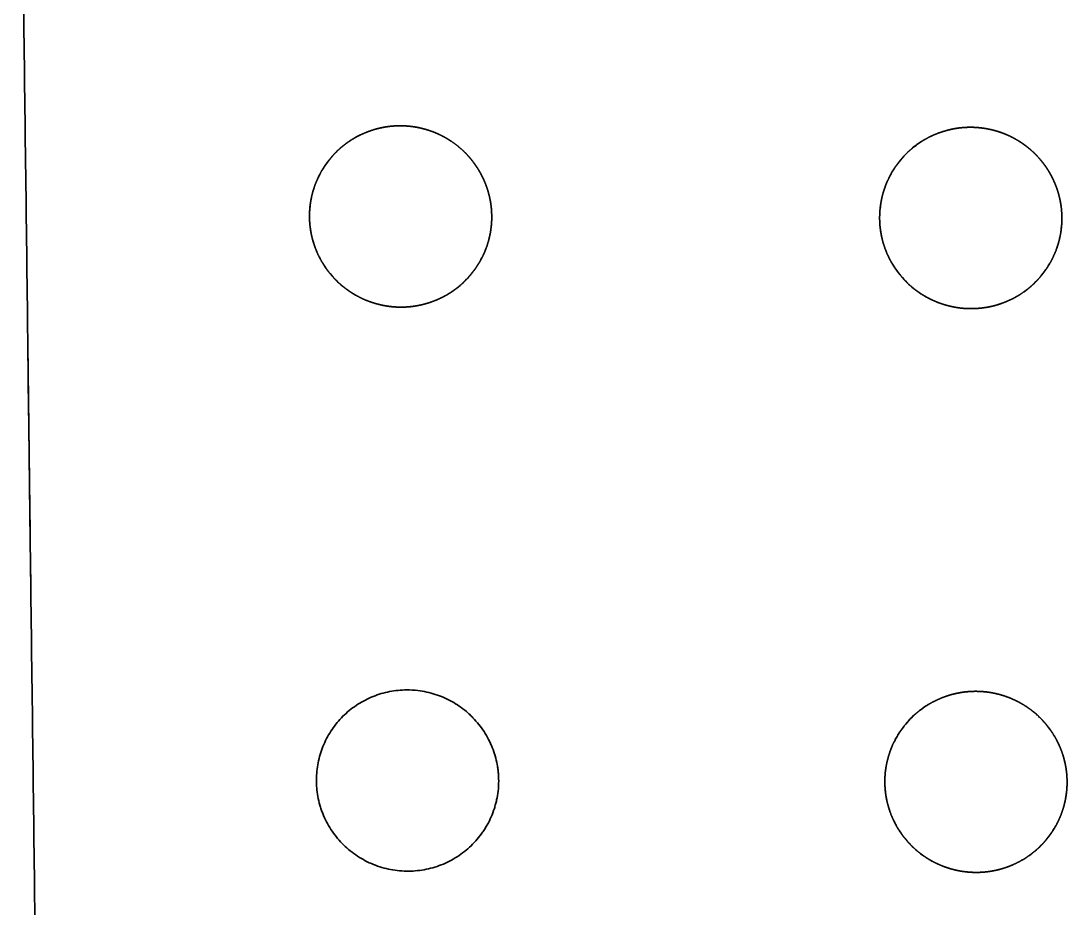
# Model space of a CAD drawing. Header units: millimetres. Extents: x 0 to 2650, y -1173 to 718.
# Drawn here: x 164.9 to 377.2, y -837.7 to -657.6 of the extents above; entities that cross this region are included whole.
import ezdxf

# ---------------------------------------------------------------- set-up
doc = ezdxf.new("R2010")
doc.units = ezdxf.units.MM
doc.layers.add('Blocks', color=7, linetype='Continuous')
doc.layers.add('Blocks$Inner', color=7, linetype='Continuous', lineweight=25, true_color=0x007f00)
doc.layers.add('Blocks$Outline', color=7, linetype='Continuous', lineweight=35, true_color=0xff3f3f)

# ---------------------------------------------------------------- blocks, each defined once
blk = doc.blocks.new('Balcony Lounge Bench Top')
at = {"layer": 'Blocks$Inner'}
blk.add_lwpolyline([(812.09, -554.53), (811.96, -554.54), (811.4, -554.54), (809.18, -554.57), (773.63, -555.01), (702.52, -555.88), (560.31, -557.62), (489.2, -558.49), (453.65, -558.93), (435.87, -559.15), (426.98, -559.26), (418.1, -559.37), (346.99, -560.24), (311.44, -560.67), (306.99, -560.73), (305.88, -560.74), (305.33, -560.75), (305.26, -560.75)], dxfattribs=at)
for points, weights, knots in [([(393.6, -349.43), (393.09, -349.43), (392.58, -349.45), (392.06, -349.5), (391.76, -349.52), (391.45, -349.55), (391.15, -349.59), (390.85, -349.64), (390.55, -349.68), (390.26, -349.74), (389.66, -349.85), (389.08, -349.99), (388.5, -350.15), (387.92, -350.32), (387.36, -350.51), (386.79, -350.74), (386.51, -350.85), (386.23, -350.97), (385.96, -351.1), (385.68, -351.22), (385.41, -351.36), (385.14, -351.49), (384.06, -352.05), (383.05, -352.71), (382.11, -353.46), (381.63, -353.84), (381.18, -354.24), (380.74, -354.66), (380.52, -354.88), (380.31, -355.09), (380.1, -355.32), (379.9, -355.54), (379.7, -355.76), (379.5, -356), (378.72, -356.92), (378.04, -357.91), (377.45, -358.97), (377.15, -359.5), (376.88, -360.05), (376.64, -360.61), (376.4, -361.17), (376.19, -361.73), (376, -362.31), (375.64, -363.46), (375.38, -364.64), (375.24, -365.85)], [1.00000000129, 1.00000000129, 1.00000000129, 1.00000000129, 1.00000000129, 1.00000000129, 1.00000000129, 1.00000000129, 1.00000000129, 1.00000000129, 1.00000000129, 1.00000000129, 1.00000000129, 1.00000000129, 1.00000000129, 1.00000000129, 1.00000000129, 1.00000000129, 1.00000000129, 1.00000000129, 1.00000000129, 1.00000000129, 1.00000000129, 1.00000000129, 1.00000000129, 1.00000000129, 1.00000000128, 1.00000000128, 1.00000000128, 1.00000000128, 1.00000000128, 1.00000000128, 1.00000000128, 1.00000000128, 1.00000000128, 1.00000000128, 1.00000000128, 1.00000000127, 1.00000000127, 1.00000000127, 1.00000000127, 1.00000000127, 1.00000000127, 1.00000000085, 1.00000000042, 1], [317.899376, 317.899376, 317.899376, 317.899376, 320.159111, 320.159111, 320.159111, 321.494244, 321.494244, 321.494244, 322.82273, 322.82273, 322.82273, 325.465079, 325.465079, 325.465079, 328.108164, 328.108164, 328.108164, 329.437583, 329.437583, 329.437583, 330.772659, 330.772659, 330.772659, 336.069123, 336.069123, 336.069123, 338.724193, 338.724193, 338.724193, 340.058964, 340.058964, 340.058964, 341.385776, 341.385776, 341.385776, 346.679285, 346.679285, 346.679285, 349.346205, 349.346205, 349.346205, 351.994255, 351.994255, 351.994255, 357.301035, 357.301035, 357.301035, 357.301035]), ([(393.33, -465.18), (392.72, -465.18), (392.12, -465.21), (391.53, -465.26), (390.34, -465.38), (389.16, -465.61), (387.99, -465.96), (387.7, -466.05), (387.41, -466.15), (387.13, -466.25), (386.84, -466.35), (386.56, -466.46), (386.28, -466.58), (385.72, -466.81), (385.18, -467.07), (384.64, -467.35), (384.11, -467.63), (383.6, -467.94), (383.09, -468.28), (382.84, -468.44), (382.59, -468.62), (382.35, -468.8), (382.1, -468.98), (381.86, -469.17), (381.63, -469.36), (380.68, -470.13), (379.83, -470.98), (379.06, -471.92), (378.68, -472.38), (378.32, -472.87), (377.98, -473.37), (377.81, -473.63), (377.64, -473.89), (377.48, -474.15), (377.33, -474.41), (377.18, -474.67), (377.03, -474.94), (376.46, -476), (375.99, -477.11), (375.64, -478.27), (375.46, -478.85), (375.31, -479.45), (375.18, -480.04), (375.06, -480.64), (374.97, -481.23), (374.91, -481.83), (374.84, -482.52), (374.8, -483.21), (374.81, -483.9)], [1.00000000034, 1.00000000034, 1.00000000034, 1.00000000034, 1.00000000034, 1.00000000034, 1.00000000034, 1.00000000034, 1.00000000034, 1.00000000034, 1.00000000034, 1.00000000034, 1.00000000034, 1.00000000034, 1.00000000034, 1.00000000034, 1.00000000034, 1.00000000034, 1.00000000034, 1.00000000034, 1.00000000034, 1.00000000034, 1.00000000034, 1.00000000034, 1.00000000034, 1.00000000034, 1.00000000034, 1.00000000034, 1.00000000034, 1.00000000034, 1.00000000034, 1.00000000034, 1.00000000033, 1.00000000033, 1.00000000033, 1.00000000033, 1.00000000033, 1.00000000033, 1.00000000033, 1.00000000033, 1.00000000033, 1.00000000033, 1.00000000033, 1.00000000033, 1.00000000033, 1.00000000033, 1.00000000022, 1.00000000011, 1], [157.010479, 157.010479, 157.010479, 157.010479, 158.804548, 158.804548, 158.804548, 162.435865, 162.435865, 162.435865, 163.35111, 163.35111, 163.35111, 164.261686, 164.261686, 164.261686, 166.072994, 166.072994, 166.072994, 167.885052, 167.885052, 167.885052, 168.796577, 168.796577, 168.796577, 169.711854, 169.711854, 169.711854, 173.342999, 173.342999, 173.342999, 175.163558, 175.163558, 175.163558, 176.078721, 176.078721, 176.078721, 176.988415, 176.988415, 176.988415, 180.618066, 180.618066, 180.618066, 182.446788, 182.446788, 182.446788, 184.262535, 184.262535, 184.262535, 186.33853, 186.33853, 186.33853, 186.33853])]:
    blk.add_rational_spline(points, weights, degree=3, knots=knots, dxfattribs=at)
for points, knots in [([(411.82, -370), (411.89, -369.39), (411.93, -368.78), (411.94, -368.17), (411.95, -367.56), (411.93, -366.95), (411.88, -366.35), (411.78, -365.14), (411.57, -363.95), (411.24, -362.79), (411.07, -362.21), (410.87, -361.63), (410.65, -361.06), (410.43, -360.5), (410.18, -359.95), (409.91, -359.41), (409.63, -358.88), (409.33, -358.36), (409.01, -357.85), (408.68, -357.34), (408.33, -356.85), (407.95, -356.38), (407.2, -355.43), (406.37, -354.57), (405.45, -353.79), (404.99, -353.4), (404.51, -353.03), (404.02, -352.69), (403.77, -352.51), (403.52, -352.35), (403.26, -352.19), (403, -352.03), (402.74, -351.88), (402.48, -351.73), (401.43, -351.15), (400.33, -350.67), (399.19, -350.3), (398.9, -350.21), (398.61, -350.13), (398.32, -350.05), (398.03, -349.97), (397.73, -349.9), (397.44, -349.84), (396.85, -349.71), (396.26, -349.61), (395.66, -349.55), (394.98, -349.47), (394.29, -349.43), (393.6, -349.43)], [286.685922, 286.685922, 286.685922, 286.685922, 288.516834, 288.516834, 288.516834, 290.343894, 290.343894, 290.343894, 293.978255, 293.978255, 293.978255, 295.8088, 295.8088, 295.8088, 297.625276, 297.625276, 297.625276, 299.437602, 299.437602, 299.437602, 301.263211, 301.263211, 301.263211, 304.901881, 304.901881, 304.901881, 306.718792, 306.718792, 306.718792, 307.634245, 307.634245, 307.634245, 308.547004, 308.547004, 308.547004, 312.176798, 312.176798, 312.176798, 313.087216, 313.087216, 313.087216, 314.002843, 314.002843, 314.002843, 315.822627, 315.822627, 315.822627, 317.899376, 317.899376, 317.899376, 317.899376]), ([(508.11, -348.38), (507.59, -348.38), (507.07, -348.4), (506.25, -348.47), (505.94, -348.5), (505.34, -348.59), (505.05, -348.63), (504.16, -348.8), (503.57, -348.94), (502.42, -349.27), (501.85, -349.47), (501.01, -349.8), (500.73, -349.92), (500.18, -350.18), (499.91, -350.31), (498.56, -351.01), (497.56, -351.67), (496.15, -352.8), (495.69, -353.2), (495.04, -353.84), (494.83, -354.06), (494.41, -354.5), (494.21, -354.73), (493.24, -355.88), (492.56, -356.88), (491.68, -358.47), (491.41, -359.02), (490.93, -360.14), (490.72, -360.7), (490.17, -362.43), (489.91, -363.61), (489.77, -364.82)], [317.929298, 317.929298, 317.929298, 317.929298, 320.224811, 320.224811, 321.550565, 321.550565, 322.87632, 322.87632, 325.527829, 325.527829, 328.179338, 328.179338, 329.505092, 329.505092, 330.830846, 330.830846, 336.133864, 336.133864, 338.785373, 338.785373, 340.111127, 340.111127, 341.436882, 341.436882, 346.7399, 346.7399, 349.391409, 349.391409, 352.042917, 352.042917, 357.345935, 357.345935, 357.345935, 357.345935]), ([(526.31, -368.92), (526.37, -368.31), (526.41, -367.71), (526.42, -367.1), (526.43, -366.49), (526.41, -365.88), (526.36, -365.27), (526.26, -364.06), (526.04, -362.88), (525.71, -361.71), (525.54, -361.13), (525.34, -360.55), (525.12, -359.98), (524.9, -359.42), (524.65, -358.87), (524.37, -358.34), (524.1, -357.8), (523.8, -357.28), (523.47, -356.77), (523.14, -356.27), (522.79, -355.77), (522.41, -355.3), (521.66, -354.35), (520.83, -353.49), (519.91, -352.71), (519.45, -352.32), (518.98, -351.96), (518.48, -351.62), (518.23, -351.45), (517.98, -351.28), (517.72, -351.12), (517.47, -350.96), (517.21, -350.81), (516.95, -350.66), (515.9, -350.08), (514.8, -349.61), (513.66, -349.24), (513.37, -349.15), (513.08, -349.07), (512.79, -348.99), (512.5, -348.91), (512.21, -348.84), (511.91, -348.78), (511.33, -348.65), (510.74, -348.56), (510.14, -348.49), (509.47, -348.42), (508.79, -348.38), (508.11, -348.38)], [286.719542, 286.719542, 286.719542, 286.719542, 288.551328, 288.551328, 288.551328, 290.379323, 290.379323, 290.379323, 294.015977, 294.015977, 294.015977, 295.847799, 295.847799, 295.847799, 297.665584, 297.665584, 297.665584, 299.479286, 299.479286, 299.479286, 301.306307, 301.306307, 301.306307, 304.947589, 304.947589, 304.947589, 306.765767, 306.765767, 306.765767, 307.681825, 307.681825, 307.681825, 308.595145, 308.595145, 308.595145, 312.226973, 312.226973, 312.226973, 313.137848, 313.137848, 313.137848, 314.053914, 314.053914, 314.053914, 315.874521, 315.874521, 315.874521, 317.929298, 317.929298, 317.929298, 317.929298]), ([(489.65, -367), (489.66, -368.17), (489.77, -369.34), (490.11, -371.06), (490.25, -371.63), (490.58, -372.75), (490.77, -373.29), (491.2, -374.37), (491.44, -374.89), (491.97, -375.93), (492.26, -376.43), (493.2, -377.91), (493.92, -378.82), (495.11, -380.08), (495.53, -380.48), (496.4, -381.24), (496.86, -381.61), (498.28, -382.62), (499.28, -383.21), (500.85, -383.93), (501.39, -384.15), (502.49, -384.54), (503.05, -384.7), (504.73, -385.12), (505.87, -385.29), (507.35, -385.37), (507.68, -385.38), (508, -385.38)], [230.699928, 230.699928, 230.699928, 230.699928, 234.200444, 234.200444, 235.950701, 235.950701, 237.700959, 237.700959, 239.451217, 239.451217, 241.201474, 241.201474, 244.70199, 244.70199, 246.452247, 246.452247, 248.202505, 248.202505, 251.70302, 251.70302, 253.453278, 253.453278, 255.203536, 255.203536, 258.704051, 258.704051, 259.674785, 259.674785, 259.674785, 259.674785]), ([(375.11, -368.06), (375.12, -369.23), (375.23, -370.39), (375.57, -372.12), (375.71, -372.69), (376.04, -373.8), (376.23, -374.35), (376.66, -375.42), (376.9, -375.95), (377.43, -376.98), (377.72, -377.49), (378.67, -378.96), (379.38, -379.87), (380.57, -381.13), (380.99, -381.53), (381.87, -382.3), (382.33, -382.66), (383.75, -383.68), (384.74, -384.26), (386.32, -384.98), (386.86, -385.2), (387.96, -385.59), (388.52, -385.76), (390.2, -386.17), (391.35, -386.34), (392.83, -386.42), (393.15, -386.43), (393.48, -386.43)], [230.702825, 230.702825, 230.702825, 230.702825, 234.201512, 234.201512, 235.950856, 235.950856, 237.7002, 237.7002, 239.449543, 239.449543, 241.198887, 241.198887, 244.697574, 244.697574, 246.446918, 246.446918, 248.196262, 248.196262, 251.694949, 251.694949, 253.444293, 253.444293, 255.193637, 255.193637, 258.692324, 258.692324, 259.668253, 259.668253, 259.668253, 259.668253]), ([(516.32, -383.37), (516.37, -383.35), (516.4, -383.33), (516.44, -383.32), (517.51, -382.76), (518.52, -382.1), (519.46, -381.35), (519.93, -380.97), (520.39, -380.57), (520.82, -380.14), (521.25, -379.72), (521.66, -379.28), (522.05, -378.82), (522.44, -378.36), (522.81, -377.87), (523.15, -377.38), (523.49, -376.88), (523.82, -376.35), (524.11, -375.82), (524.7, -374.76), (525.17, -373.65), (525.54, -372.49), (525.73, -371.91), (525.88, -371.32), (526.01, -370.73), (526.14, -370.13), (526.24, -369.53), (526.31, -368.92)], [268.382638, 268.382638, 268.382638, 268.382638, 268.496161, 268.496161, 268.496161, 272.136095, 272.136095, 272.136095, 273.962563, 273.962563, 273.962563, 275.775656, 275.775656, 275.775656, 277.59281, 277.59281, 277.59281, 279.424099, 279.424099, 279.424099, 283.060038, 283.060038, 283.060038, 284.887827, 284.887827, 284.887827, 286.719542, 286.719542, 286.719542, 286.719542]), ([(401.83, -384.42), (401.87, -384.4), (401.89, -384.39), (401.91, -384.38), (402.99, -383.82), (404, -383.17), (404.95, -382.41), (405.42, -382.03), (405.88, -381.63), (406.31, -381.21), (406.75, -380.79), (407.16, -380.35), (407.55, -379.88), (407.94, -379.42), (408.3, -378.94), (408.65, -378.44), (408.99, -377.94), (409.32, -377.42), (409.61, -376.89), (410.2, -375.83), (410.68, -374.72), (411.05, -373.56), (411.24, -372.98), (411.39, -372.4), (411.52, -371.8), (411.65, -371.2), (411.75, -370.6), (411.82, -370)], [268.38369, 268.38369, 268.38369, 268.38369, 268.46566, 268.46566, 268.46566, 272.105381, 272.105381, 272.105381, 273.931654, 273.931654, 273.931654, 275.744587, 275.744587, 275.744587, 277.561586, 277.561586, 277.561586, 279.392608, 279.392608, 279.392608, 283.027708, 283.027708, 283.027708, 284.85494, 284.85494, 284.85494, 286.685922, 286.685922, 286.685922, 286.685922]), ([(508, -385.38), (508.22, -385.38), (508.44, -385.37), (508.65, -385.37), (508.96, -385.35), (509.26, -385.34), (509.55, -385.31), (510.75, -385.21), (511.93, -384.99), (513.08, -384.66), (513.37, -384.57), (513.66, -384.48), (513.94, -384.38), (514.23, -384.29), (514.52, -384.18), (514.8, -384.07), (515.31, -383.86), (515.82, -383.63), (516.32, -383.37)], [259.674785, 259.674785, 259.674785, 259.674785, 260.336015, 260.336015, 260.336015, 261.246838, 261.246838, 261.246838, 264.877875, 264.877875, 264.877875, 265.790849, 265.790849, 265.790849, 266.706702, 266.706702, 266.706702, 268.382638, 268.382638, 268.382638, 268.382638]), ([(393.48, -386.43), (393.69, -386.43), (393.9, -386.43), (394.11, -386.42), (394.41, -386.41), (394.72, -386.39), (395.02, -386.37), (396.21, -386.27), (397.39, -386.05), (398.55, -385.72), (398.84, -385.63), (399.13, -385.54), (399.42, -385.44), (399.7, -385.35), (399.99, -385.24), (400.27, -385.13), (400.8, -384.92), (401.31, -384.68), (401.83, -384.42)], [259.668253, 259.668253, 259.668253, 259.668253, 260.306834, 260.306834, 260.306834, 261.217415, 261.217415, 261.217415, 264.847764, 264.847764, 264.847764, 265.760628, 265.760628, 265.760628, 266.676337, 266.676337, 266.676337, 268.38369, 268.38369, 268.38369, 268.38369]), ([(507.84, -463.77), (507.34, -463.77), (506.84, -463.79), (506.03, -463.86), (505.73, -463.89), (505.13, -463.97), (504.83, -464.02), (503.94, -464.18), (503.35, -464.32), (502.2, -464.65), (501.63, -464.85), (500.79, -465.18), (500.51, -465.3), (499.95, -465.55), (499.68, -465.69), (498.33, -466.39), (497.32, -467.04), (495.91, -468.17), (495.45, -468.57), (494.79, -469.2), (494.58, -469.42), (494.17, -469.87), (493.96, -470.09), (492.99, -471.25), (492.3, -472.24), (491.42, -473.83), (491.15, -474.38), (490.66, -475.49), (490.45, -476.06), (489.89, -477.78), (489.63, -478.96), (489.49, -480.18)], [220.406331, 220.406331, 220.406331, 220.406331, 222.616781, 222.616781, 223.943049, 223.943049, 225.269317, 225.269317, 227.921853, 227.921853, 230.574389, 230.574389, 231.900657, 231.900657, 233.226925, 233.226925, 238.531997, 238.531997, 241.184533, 241.184533, 242.510801, 242.510801, 243.837069, 243.837069, 249.142141, 249.142141, 251.794677, 251.794677, 254.447213, 254.447213, 259.752285, 259.752285, 259.752285, 259.752285]), ([(526.05, -484.35), (526.12, -483.74), (526.16, -483.14), (526.17, -482.53), (526.18, -481.92), (526.16, -481.31), (526.11, -480.7), (526.01, -479.49), (525.8, -478.31), (525.47, -477.14), (525.3, -476.56), (525.11, -475.98), (524.89, -475.42), (524.67, -474.85), (524.42, -474.3), (524.14, -473.77), (523.87, -473.23), (523.57, -472.71), (523.25, -472.2), (522.92, -471.69), (522.57, -471.2), (522.19, -470.73), (521.45, -469.78), (520.61, -468.92), (519.7, -468.13), (519.24, -467.74), (518.76, -467.38), (518.27, -467.04), (518.02, -466.86), (517.77, -466.7), (517.51, -466.54), (517.26, -466.38), (517, -466.22), (516.73, -466.08), (515.69, -465.49), (514.59, -465.02), (513.45, -464.65), (513.16, -464.56), (512.87, -464.47), (512.58, -464.39), (512.29, -464.32), (512, -464.25), (511.7, -464.18), (511.12, -464.06), (510.52, -463.96), (509.93, -463.89), (509.23, -463.81), (508.54, -463.77), (507.84, -463.77)], [189.143984, 189.143984, 189.143984, 189.143984, 190.975584, 190.975584, 190.975584, 192.803407, 192.803407, 192.803407, 196.439471, 196.439471, 196.439471, 198.27095, 198.27095, 198.27095, 200.088391, 200.088391, 200.088391, 201.901667, 201.901667, 201.901667, 203.728194, 203.728194, 203.728194, 207.36865, 207.36865, 207.36865, 209.186318, 209.186318, 209.186318, 210.102127, 210.102127, 210.102127, 211.015266, 211.015266, 211.015266, 214.646266, 214.646266, 214.646266, 215.556914, 215.556914, 215.556914, 216.472782, 216.472782, 216.472782, 218.293091, 218.293091, 218.293091, 220.406331, 220.406331, 220.406331, 220.406331]), ([(411.56, -481.87), (411.5, -481.26), (411.41, -480.66), (411.3, -480.06), (411.18, -479.47), (411.04, -478.88), (410.86, -478.29), (410.52, -477.14), (410.06, -476.02), (409.5, -474.95), (409.22, -474.42), (408.91, -473.89), (408.58, -473.39), (408.24, -472.89), (407.89, -472.4), (407.51, -471.94), (407.13, -471.47), (406.73, -471.02), (406.31, -470.6), (405.88, -470.17), (405.44, -469.76), (404.97, -469.38), (404.05, -468.61), (403.05, -467.94), (401.99, -467.37), (401.46, -467.08), (400.92, -466.82), (400.37, -466.59), (400.09, -466.47), (399.81, -466.36), (399.52, -466.26), (399.24, -466.16), (398.95, -466.06), (398.67, -465.98), (397.52, -465.62), (396.35, -465.39), (395.15, -465.27), (394.85, -465.24), (394.55, -465.22), (394.25, -465.2), (393.95, -465.18), (393.64, -465.18), (393.33, -465.18)], [259.385802, 259.385802, 259.385802, 259.385802, 261.21721, 261.21721, 261.21721, 263.044627, 263.044627, 263.044627, 266.67938, 266.67938, 266.67938, 268.50996, 268.50996, 268.50996, 270.326393, 270.326393, 270.326393, 272.138671, 272.138671, 272.138671, 273.964241, 273.964241, 273.964241, 277.602565, 277.602565, 277.602565, 279.419527, 279.419527, 279.419527, 280.335017, 280.335017, 280.335017, 281.247679, 281.247679, 281.247679, 284.877717, 284.877717, 284.877717, 285.788372, 285.788372, 285.788372, 286.704194, 286.704194, 286.704194, 286.704194]), ([(393.15, -502.18), (393.74, -502.18), (394.33, -502.15), (394.91, -502.09), (395.51, -502.03), (396.11, -501.95), (396.7, -501.83), (397, -501.77), (397.3, -501.71), (397.59, -501.63), (397.88, -501.56), (398.17, -501.48), (398.46, -501.39), (399.62, -501.04), (400.73, -500.58), (401.79, -500.02), (402.33, -499.73), (402.85, -499.42), (403.36, -499.08), (403.86, -498.75), (404.35, -498.39), (404.81, -498), (405.75, -497.23), (406.61, -496.38), (407.38, -495.44), (407.77, -494.97), (408.13, -494.49), (408.47, -493.98), (408.81, -493.48), (409.12, -492.96), (409.41, -492.43), (409.7, -491.89), (409.96, -491.35), (410.19, -490.79), (410.43, -490.23), (410.64, -489.65), (410.81, -489.07), (411.17, -487.91), (411.41, -486.72), (411.54, -485.52), (411.6, -484.91), (411.63, -484.3), (411.64, -483.69), (411.64, -483.08), (411.61, -482.48), (411.56, -481.87)], [228.450597, 228.450597, 228.450597, 228.450597, 230.22709, 230.22709, 230.22709, 232.047555, 232.047555, 232.047555, 232.963566, 232.963566, 232.963566, 233.874397, 233.874397, 233.874397, 237.506583, 237.506583, 237.506583, 239.33684, 239.33684, 239.33684, 241.155307, 241.155307, 241.155307, 244.797596, 244.797596, 244.797596, 246.624966, 246.624966, 246.624966, 248.439037, 248.439037, 248.439037, 250.257208, 250.257208, 250.257208, 252.08931, 252.08931, 252.08931, 255.726207, 255.726207, 255.726207, 257.554202, 257.554202, 257.554202, 259.385802, 259.385802, 259.385802, 259.385802]), ([(489.36, -482.43), (489.37, -483.61), (489.48, -484.77), (489.82, -486.49), (489.96, -487.06), (490.29, -488.17), (490.48, -488.72), (490.91, -489.79), (491.15, -490.31), (491.68, -491.34), (491.97, -491.85), (492.92, -493.32), (493.63, -494.23), (494.82, -495.49), (495.24, -495.89), (496.12, -496.65), (496.58, -497.01), (497.99, -498.03), (498.99, -498.6), (500.56, -499.33), (501.1, -499.55), (502.2, -499.93), (502.76, -500.1), (504.44, -500.51), (505.58, -500.68), (507.06, -500.76), (507.39, -500.77), (507.72, -500.77)], [133.174152, 133.174152, 133.174152, 133.174152, 136.670148, 136.670148, 138.418146, 138.418146, 140.166144, 140.166144, 141.914142, 141.914142, 143.662141, 143.662141, 147.158137, 147.158137, 148.906135, 148.906135, 150.654133, 150.654133, 154.150129, 154.150129, 155.898127, 155.898127, 157.646125, 157.646125, 161.142122, 161.142122, 162.121574, 162.121574, 162.121574, 162.121574]), ([(374.89, -485.46), (374.89, -485.55), (374.9, -485.64), (374.98, -486.33), (375.07, -486.93), (375.44, -488.7), (375.8, -489.85), (376.39, -491.25), (376.51, -491.53), (376.78, -492.07), (376.91, -492.34), (377.35, -493.14), (377.66, -493.65), (378.33, -494.64), (378.69, -495.12), (379.27, -495.82), (379.47, -496.04), (379.88, -496.49), (380.1, -496.71), (381.17, -497.77), (382.11, -498.52), (383.62, -499.51), (384.14, -499.82), (384.94, -500.24), (385.22, -500.37), (385.77, -500.62), (386.04, -500.74), (387.44, -501.3), (388.59, -501.64), (390.37, -501.97), (390.97, -502.06), (392.1, -502.15), (392.63, -502.18), (393.15, -502.18)], [188.604545, 188.604545, 188.604545, 188.604545, 189.002672, 189.002672, 191.654942, 191.654942, 196.959484, 196.959484, 198.28562, 198.28562, 199.611755, 199.611755, 202.264026, 202.264026, 204.916297, 204.916297, 206.242432, 206.242432, 207.568568, 207.568568, 212.873109, 212.873109, 215.52538, 215.52538, 216.851516, 216.851516, 218.177651, 218.177651, 223.482193, 223.482193, 226.134464, 226.134464, 228.450597, 228.450597, 228.450597, 228.450597]), ([(507.72, -500.77), (507.92, -500.77), (508.12, -500.77), (508.32, -500.76), (508.62, -500.75), (508.93, -500.73), (509.23, -500.71), (510.42, -500.61), (511.6, -500.39), (512.76, -500.06), (513.05, -499.98), (513.34, -499.89), (513.63, -499.79), (513.91, -499.69), (514.2, -499.59), (514.48, -499.47), (515.04, -499.25), (515.59, -499), (516.12, -498.73), (517.2, -498.17), (518.21, -497.52), (519.16, -496.76), (519.64, -496.38), (520.09, -495.98), (520.53, -495.56), (520.96, -495.14), (521.37, -494.7), (521.76, -494.24), (522.15, -493.78), (522.52, -493.3), (522.87, -492.8), (523.21, -492.3), (523.54, -491.78), (523.83, -491.24), (524.42, -490.18), (524.9, -489.07), (525.27, -487.92), (525.46, -487.34), (525.62, -486.75), (525.75, -486.16), (525.88, -485.56), (525.98, -484.96), (526.05, -484.35)], [162.121574, 162.121574, 162.121574, 162.121574, 162.732049, 162.732049, 162.732049, 163.64278, 163.64278, 163.64278, 167.273595, 167.273595, 167.273595, 168.186545, 168.186545, 168.186545, 169.102389, 169.102389, 169.102389, 170.920155, 170.920155, 170.920155, 174.560307, 174.560307, 174.560307, 176.386863, 176.386863, 176.386863, 178.20007, 178.20007, 178.20007, 180.017344, 180.017344, 180.017344, 181.848701, 181.848701, 181.848701, 185.484651, 185.484651, 185.484651, 187.312388, 187.312388, 187.312388, 189.143984, 189.143984, 189.143984, 189.143984])]:
    blk.add_open_spline(points, degree=3, knots=knots, dxfattribs=at)
blk.add_rational_spline([(489.77, -364.82), (489.69, -365.55), (489.65, -366.27), (489.65, -367)], [1, 0.999999999996, 0.999999999996, 1], degree=3, dxfattribs=at)
for points in [[(375.24, -365.85), (375.15, -366.59), (375.11, -367.32), (375.11, -368.06)], [(489.49, -480.18), (489.4, -480.93), (489.36, -481.68), (489.36, -482.43)], [(374.81, -483.9), (374.81, -484.42), (374.84, -484.94), (374.89, -485.46)]]:
    blk.add_open_spline(points, degree=3, dxfattribs=at)
at = {"layer": 'Blocks$Outline'}
for points, weights, knots in [([(375.24, -365.85), (375.38, -364.64), (375.64, -363.46), (376, -362.31), (376.19, -361.73), (376.4, -361.17), (376.64, -360.61), (376.88, -360.05), (377.15, -359.5), (377.45, -358.97), (378.04, -357.91), (378.72, -356.92), (379.5, -356), (379.7, -355.76), (379.9, -355.54), (380.1, -355.32), (380.31, -355.09), (380.52, -354.88), (380.74, -354.66), (381.18, -354.24), (381.63, -353.84), (382.11, -353.46), (383.05, -352.71), (384.06, -352.05), (385.14, -351.49), (385.41, -351.36), (385.68, -351.22), (385.96, -351.1), (386.23, -350.97), (386.51, -350.85), (386.79, -350.74), (387.36, -350.51), (387.92, -350.32), (388.5, -350.15), (389.08, -349.99), (389.66, -349.85), (390.26, -349.74), (390.55, -349.68), (390.85, -349.64), (391.15, -349.59), (391.45, -349.55), (391.76, -349.52), (392.06, -349.5), (392.58, -349.45), (393.09, -349.43), (393.6, -349.43), (394.29, -349.43), (394.98, -349.47), (395.66, -349.55), (396.26, -349.61), (396.85, -349.71), (397.44, -349.84), (397.73, -349.9), (398.03, -349.97), (398.32, -350.05), (398.61, -350.13), (398.9, -350.21), (399.19, -350.3), (400.33, -350.67), (401.43, -351.15), (402.48, -351.73), (402.74, -351.88), (403, -352.03), (403.26, -352.19), (403.52, -352.35), (403.77, -352.51), (404.02, -352.69), (404.51, -353.03), (404.99, -353.4), (405.45, -353.79), (406.37, -354.57), (407.2, -355.43), (407.95, -356.38), (408.33, -356.85), (408.68, -357.34), (409.01, -357.85), (409.33, -358.36), (409.63, -358.88), (409.91, -359.41), (410.18, -359.95), (410.43, -360.5), (410.65, -361.06), (410.87, -361.63), (411.07, -362.21), (411.24, -362.79), (411.57, -363.95), (411.78, -365.14), (411.88, -366.35), (411.93, -366.95), (411.95, -367.56), (411.94, -368.17), (411.93, -368.78), (411.89, -369.39), (411.82, -370), (411.75, -370.6), (411.65, -371.2), (411.52, -371.8), (411.39, -372.4), (411.24, -372.98), (411.05, -373.56), (410.68, -374.72), (410.2, -375.83), (409.61, -376.89), (409.32, -377.42), (408.99, -377.94), (408.65, -378.44), (408.3, -378.94), (407.94, -379.42), (407.55, -379.88), (407.16, -380.35), (406.75, -380.79), (406.31, -381.21), (405.88, -381.63), (405.42, -382.03), (404.95, -382.41), (404, -383.17), (402.99, -383.82), (401.91, -384.38), (401.89, -384.39), (401.87, -384.4), (401.83, -384.42), (401.31, -384.68), (400.8, -384.92), (400.27, -385.13), (399.99, -385.24), (399.7, -385.35), (399.42, -385.44), (399.13, -385.54), (398.84, -385.63), (398.55, -385.72), (397.39, -386.05), (396.21, -386.27), (395.02, -386.37), (394.72, -386.39), (394.41, -386.41), (394.11, -386.42), (393.9, -386.43), (393.69, -386.43), (393.48, -386.43), (393.15, -386.43), (392.83, -386.42), (391.35, -386.34), (390.2, -386.17), (388.52, -385.76), (387.96, -385.59), (386.86, -385.2), (386.32, -384.98), (384.74, -384.26), (383.75, -383.68), (382.33, -382.66), (381.87, -382.3), (380.99, -381.53), (380.57, -381.13), (379.38, -379.87), (378.67, -378.96), (377.72, -377.49), (377.43, -376.98), (376.9, -375.95), (376.66, -375.42), (376.23, -374.35), (376.04, -373.8), (375.71, -372.69), (375.57, -372.12), (375.23, -370.39), (375.12, -369.23), (375.11, -368.06), (375.11, -367.32), (375.15, -366.59), (375.24, -365.85)], [0.999999998707, 0.99999999913, 0.999999999553, 0.999999999975, 0.999999999977, 0.999999999978, 0.999999999979, 0.99999999998, 0.999999999981, 0.999999999982, 0.999999999984, 0.999999999986, 0.999999999988, 0.999999999988, 0.999999999989, 0.999999999989, 0.99999999999, 0.99999999999, 0.99999999999, 0.999999999991, 0.999999999992, 0.999999999993, 0.999999999994, 0.999999999995, 0.999999999996, 0.999999999997, 0.999999999997, 0.999999999997, 0.999999999997, 0.999999999997, 0.999999999998, 0.999999999998, 0.999999999998, 0.999999999999, 0.999999999999, 0.999999999999, 0.999999999999, 1, 1, 1, 1, 1, 1, 1, 1, 1, 1, 1, 1, 1, 1, 1, 1, 1, 1, 1, 1, 1, 1, 1, 1, 1, 1, 1, 1, 1, 1, 1, 1, 1, 1, 1, 1, 1, 1, 1, 1, 1, 1, 1, 1, 1, 1, 1, 1, 1, 1, 1, 1, 1, 1, 1, 1, 1, 1, 1, 1, 1, 1, 1, 1, 1, 1, 1, 1, 1, 1, 1, 1, 1, 1, 1, 1, 1, 1, 1, 1, 1, 1, 1, 1, 1, 1, 1, 1, 1, 1, 1, 1, 1, 1, 1, 1, 1, 1, 1, 1, 1, 1, 1, 1, 1, 1, 1, 1, 1, 1, 1, 1, 1, 1, 1, 1, 1, 1, 1, 1, 1, 1, 1, 1, 1, 1, 1, 1, 1, 1, 1, 1], [-357.301035, -357.301035, -357.301035, -357.301035, -351.994255, -351.994255, -351.994255, -349.346205, -349.346205, -349.346205, -346.679285, -346.679285, -346.679285, -341.385776, -341.385776, -341.385776, -340.058964, -340.058964, -340.058964, -338.724193, -338.724193, -338.724193, -336.069123, -336.069123, -336.069123, -330.772659, -330.772659, -330.772659, -329.437583, -329.437583, -329.437583, -328.108164, -328.108164, -328.108164, -325.465079, -325.465079, -325.465079, -322.82273, -322.82273, -322.82273, -321.494244, -321.494244, -321.494244, -320.159111, -320.159111, -320.159111, -317.899376, -317.899376, -317.899376, -315.822627, -315.822627, -315.822627, -314.002843, -314.002843, -314.002843, -313.087216, -313.087216, -313.087216, -312.176798, -312.176798, -312.176798, -308.547004, -308.547004, -308.547004, -307.634245, -307.634245, -307.634245, -306.718792, -306.718792, -306.718792, -304.901881, -304.901881, -304.901881, -301.263211, -301.263211, -301.263211, -299.437602, -299.437602, -299.437602, -297.625276, -297.625276, -297.625276, -295.8088, -295.8088, -295.8088, -293.978255, -293.978255, -293.978255, -290.343894, -290.343894, -290.343894, -288.516834, -288.516834, -288.516834, -286.685922, -286.685922, -286.685922, -284.85494, -284.85494, -284.85494, -283.027708, -283.027708, -283.027708, -279.392608, -279.392608, -279.392608, -277.561586, -277.561586, -277.561586, -275.744587, -275.744587, -275.744587, -273.931654, -273.931654, -273.931654, -272.105381, -272.105381, -272.105381, -268.46566, -268.46566, -268.46566, -268.38369, -268.38369, -268.38369, -266.676337, -266.676337, -266.676337, -265.760628, -265.760628, -265.760628, -264.847764, -264.847764, -264.847764, -261.217415, -261.217415, -261.217415, -260.306834, -260.306834, -260.306834, -259.668253, -259.668253, -259.668253, -258.692324, -258.692324, -255.193637, -255.193637, -253.444293, -253.444293, -251.694949, -251.694949, -248.196262, -248.196262, -246.446918, -246.446918, -244.697574, -244.697574, -241.198887, -241.198887, -239.449543, -239.449543, -237.7002, -237.7002, -235.950856, -235.950856, -234.201512, -234.201512, -230.702825, -230.702825, -230.702825, -227.481018, -227.481018, -227.481018, -227.481018]), ([(489.77, -364.82), (489.91, -363.61), (490.17, -362.43), (490.72, -360.7), (490.93, -360.14), (491.41, -359.02), (491.68, -358.47), (492.56, -356.88), (493.24, -355.88), (494.21, -354.73), (494.41, -354.5), (494.83, -354.06), (495.04, -353.84), (495.69, -353.2), (496.15, -352.8), (497.56, -351.67), (498.56, -351.01), (499.91, -350.31), (500.18, -350.18), (500.73, -349.92), (501.01, -349.8), (501.85, -349.47), (502.42, -349.27), (503.57, -348.94), (504.16, -348.8), (505.05, -348.63), (505.34, -348.59), (505.94, -348.5), (506.25, -348.47), (507.07, -348.4), (507.59, -348.38), (508.11, -348.38), (508.79, -348.38), (509.47, -348.42), (510.14, -348.49), (510.74, -348.56), (511.33, -348.65), (511.91, -348.78), (512.21, -348.84), (512.5, -348.91), (512.79, -348.99), (513.08, -349.07), (513.37, -349.15), (513.66, -349.24), (514.8, -349.61), (515.9, -350.08), (516.95, -350.66), (517.21, -350.81), (517.47, -350.96), (517.72, -351.12), (517.98, -351.28), (518.23, -351.45), (518.48, -351.62), (518.98, -351.96), (519.45, -352.32), (519.91, -352.71), (520.83, -353.49), (521.66, -354.35), (522.41, -355.3), (522.79, -355.77), (523.14, -356.27), (523.47, -356.77), (523.8, -357.28), (524.1, -357.8), (524.37, -358.34), (524.65, -358.87), (524.9, -359.42), (525.12, -359.98), (525.34, -360.55), (525.54, -361.13), (525.71, -361.71), (526.04, -362.88), (526.26, -364.06), (526.36, -365.27), (526.41, -365.88), (526.43, -366.49), (526.42, -367.1), (526.41, -367.71), (526.37, -368.31), (526.31, -368.92), (526.24, -369.53), (526.14, -370.13), (526.01, -370.73), (525.88, -371.32), (525.73, -371.91), (525.54, -372.49), (525.17, -373.65), (524.7, -374.76), (524.11, -375.82), (523.82, -376.35), (523.49, -376.88), (523.15, -377.38), (522.81, -377.87), (522.44, -378.36), (522.05, -378.82), (521.66, -379.28), (521.25, -379.72), (520.82, -380.14), (520.39, -380.57), (519.93, -380.97), (519.46, -381.35), (518.52, -382.1), (517.51, -382.76), (516.44, -383.32), (516.4, -383.33), (516.37, -383.35), (516.32, -383.37), (515.82, -383.63), (515.31, -383.86), (514.8, -384.07), (514.52, -384.18), (514.23, -384.29), (513.94, -384.38), (513.66, -384.48), (513.37, -384.57), (513.08, -384.66), (511.93, -384.99), (510.75, -385.21), (509.55, -385.31), (509.26, -385.34), (508.96, -385.35), (508.65, -385.37), (508.44, -385.37), (508.22, -385.38), (508, -385.38), (507.68, -385.38), (507.35, -385.37), (505.87, -385.29), (504.73, -385.12), (503.05, -384.7), (502.49, -384.54), (501.39, -384.15), (500.85, -383.93), (499.28, -383.21), (498.28, -382.62), (496.86, -381.61), (496.4, -381.24), (495.53, -380.48), (495.11, -380.08), (493.92, -378.82), (493.2, -377.91), (492.26, -376.43), (491.97, -375.93), (491.44, -374.89), (491.2, -374.37), (490.77, -373.29), (490.58, -372.75), (490.25, -371.63), (490.11, -371.06), (489.77, -369.34), (489.66, -368.17), (489.65, -367), (489.65, -366.27), (489.69, -365.55), (489.77, -364.82)], [1, 1, 1, 1, 1, 1, 1, 1, 1, 1, 1, 1, 1, 1, 1, 1, 1, 1, 1, 1, 1, 1, 1, 1, 1, 1, 1, 1, 1, 1, 1, 1, 1, 1, 1, 1, 1, 1, 1, 1, 1, 1, 1, 1, 1, 1, 1, 1, 1, 1, 1, 1, 1, 1, 1, 1, 1, 1, 1, 1, 1, 1, 1, 1, 1, 1, 1, 1, 1, 1, 1, 1, 1, 1, 1, 1, 1, 1, 1, 1, 1, 1, 1, 1, 1, 1, 1, 1, 1, 1, 1, 1, 1, 1, 1, 1, 1, 1, 1, 1, 1, 1, 1, 1, 1, 1, 1, 1, 1, 1, 1, 1, 1, 1, 1, 1, 1, 1, 1, 1, 1, 1, 1, 1, 1, 1, 1, 1, 1, 1, 1, 1, 1, 1, 1, 1, 1, 1, 1, 1, 1, 1, 1, 1, 1, 1, 1, 1, 1, 1, 1, 1, 0.999999999996, 0.999999999996, 1], [-357.345935, -357.345935, -357.345935, -357.345935, -352.042917, -352.042917, -349.391409, -349.391409, -346.7399, -346.7399, -341.436882, -341.436882, -340.111127, -340.111127, -338.785373, -338.785373, -336.133864, -336.133864, -330.830846, -330.830846, -329.505092, -329.505092, -328.179338, -328.179338, -325.527829, -325.527829, -322.87632, -322.87632, -321.550565, -321.550565, -320.224811, -320.224811, -317.929298, -317.929298, -317.929298, -315.874521, -315.874521, -315.874521, -314.053914, -314.053914, -314.053914, -313.137848, -313.137848, -313.137848, -312.226973, -312.226973, -312.226973, -308.595145, -308.595145, -308.595145, -307.681825, -307.681825, -307.681825, -306.765767, -306.765767, -306.765767, -304.947589, -304.947589, -304.947589, -301.306307, -301.306307, -301.306307, -299.479286, -299.479286, -299.479286, -297.665584, -297.665584, -297.665584, -295.847799, -295.847799, -295.847799, -294.015977, -294.015977, -294.015977, -290.379323, -290.379323, -290.379323, -288.551328, -288.551328, -288.551328, -286.719542, -286.719542, -286.719542, -284.887827, -284.887827, -284.887827, -283.060038, -283.060038, -283.060038, -279.424099, -279.424099, -279.424099, -277.59281, -277.59281, -277.59281, -275.775656, -275.775656, -275.775656, -273.962563, -273.962563, -273.962563, -272.136095, -272.136095, -272.136095, -268.496161, -268.496161, -268.496161, -268.382638, -268.382638, -268.382638, -266.706702, -266.706702, -266.706702, -265.790849, -265.790849, -265.790849, -264.877875, -264.877875, -264.877875, -261.246838, -261.246838, -261.246838, -260.336015, -260.336015, -260.336015, -259.674785, -259.674785, -259.674785, -258.704051, -258.704051, -255.203536, -255.203536, -253.453278, -253.453278, -251.70302, -251.70302, -248.202505, -248.202505, -246.452247, -246.452247, -244.70199, -244.70199, -241.201474, -241.201474, -239.451217, -239.451217, -237.700959, -237.700959, -235.950701, -235.950701, -234.200444, -234.200444, -230.699928, -230.699928, -230.699928, -227.522695, -227.522695, -227.522695, -227.522695]), ([(393.33, -465.18), (393.64, -465.18), (393.95, -465.18), (394.25, -465.2), (394.55, -465.22), (394.85, -465.24), (395.15, -465.27), (396.35, -465.39), (397.52, -465.62), (398.67, -465.98), (398.95, -466.06), (399.24, -466.16), (399.52, -466.26), (399.81, -466.36), (400.09, -466.47), (400.37, -466.59), (400.92, -466.82), (401.46, -467.08), (401.99, -467.37), (403.05, -467.94), (404.05, -468.61), (404.97, -469.38), (405.44, -469.76), (405.88, -470.17), (406.31, -470.6), (406.73, -471.02), (407.13, -471.47), (407.51, -471.94), (407.89, -472.4), (408.24, -472.89), (408.58, -473.39), (408.91, -473.89), (409.22, -474.42), (409.5, -474.95), (410.06, -476.02), (410.52, -477.14), (410.86, -478.29), (411.04, -478.88), (411.18, -479.47), (411.3, -480.06), (411.41, -480.66), (411.5, -481.26), (411.56, -481.87), (411.61, -482.48), (411.64, -483.08), (411.64, -483.69), (411.63, -484.3), (411.6, -484.91), (411.54, -485.52), (411.41, -486.72), (411.17, -487.91), (410.81, -489.07), (410.64, -489.65), (410.43, -490.23), (410.19, -490.79), (409.96, -491.35), (409.7, -491.89), (409.41, -492.43), (409.12, -492.96), (408.81, -493.48), (408.47, -493.98), (408.13, -494.49), (407.77, -494.97), (407.38, -495.44), (406.61, -496.38), (405.75, -497.23), (404.81, -498), (404.35, -498.39), (403.86, -498.75), (403.36, -499.08), (402.85, -499.42), (402.33, -499.73), (401.79, -500.02), (400.73, -500.58), (399.62, -501.04), (398.46, -501.39), (398.17, -501.48), (397.88, -501.56), (397.59, -501.63), (397.3, -501.71), (397, -501.77), (396.7, -501.83), (396.11, -501.95), (395.51, -502.03), (394.91, -502.09), (394.33, -502.15), (393.74, -502.18), (393.15, -502.18), (392.63, -502.18), (392.1, -502.15), (390.97, -502.06), (390.37, -501.97), (388.59, -501.64), (387.44, -501.3), (386.04, -500.74), (385.77, -500.62), (385.22, -500.37), (384.94, -500.24), (384.14, -499.82), (383.62, -499.51), (382.11, -498.52), (381.17, -497.77), (380.1, -496.71), (379.88, -496.49), (379.47, -496.04), (379.27, -495.82), (378.69, -495.12), (378.33, -494.64), (377.66, -493.65), (377.35, -493.14), (376.91, -492.34), (376.78, -492.07), (376.51, -491.53), (376.39, -491.25), (375.8, -489.85), (375.44, -488.7), (375.07, -486.93), (374.98, -486.33), (374.9, -485.64), (374.89, -485.55), (374.89, -485.46), (374.84, -484.94), (374.81, -484.42), (374.81, -483.9), (374.8, -483.21), (374.84, -482.52), (374.91, -481.83), (374.97, -481.23), (375.06, -480.64), (375.18, -480.04), (375.31, -479.45), (375.46, -478.85), (375.64, -478.27), (375.99, -477.11), (376.46, -476), (377.03, -474.94), (377.18, -474.67), (377.33, -474.41), (377.48, -474.15), (377.64, -473.89), (377.81, -473.63), (377.98, -473.37), (378.32, -472.87), (378.68, -472.38), (379.06, -471.92), (379.83, -470.98), (380.68, -470.13), (381.63, -469.36), (381.86, -469.17), (382.1, -468.98), (382.35, -468.8), (382.59, -468.62), (382.84, -468.44), (383.09, -468.28), (383.6, -467.94), (384.11, -467.63), (384.64, -467.35), (385.18, -467.07), (385.72, -466.81), (386.28, -466.58), (386.56, -466.46), (386.84, -466.35), (387.13, -466.25), (387.41, -466.15), (387.7, -466.05), (387.99, -465.96), (389.16, -465.61), (390.34, -465.38), (391.53, -465.26), (392.12, -465.21), (392.72, -465.18), (393.33, -465.18)], [1, 1, 1, 1, 1, 1, 1, 1, 1, 1, 1, 1, 1, 1, 1, 1, 1, 1, 1, 1, 1, 1, 1, 1, 1, 1, 1, 1, 1, 1, 1, 1, 1, 1, 1, 1, 1, 1, 1, 1, 1, 1, 1, 1, 1, 1, 1, 1, 1, 1, 1, 1, 1, 1, 1, 1, 1, 1, 1, 1, 1, 1, 1, 1, 1, 1, 1, 1, 1, 1, 1, 1, 1, 1, 1, 1, 1, 1, 1, 1, 1, 1, 1, 1, 1, 1, 1, 1, 1, 1, 1, 1, 1, 1, 1, 1, 1, 1, 1, 1, 1, 1, 1, 1, 1, 1, 1, 1, 1, 1, 1, 1, 1, 1, 1, 1, 1, 1, 1, 1, 1, 1, 1, 1, 1.00000000011, 1.00000000022, 1.00000000033, 1.00000000033, 1.00000000033, 1.00000000033, 1.00000000033, 1.00000000033, 1.00000000033, 1.00000000033, 1.00000000033, 1.00000000033, 1.00000000033, 1.00000000033, 1.00000000033, 1.00000000033, 1.00000000034, 1.00000000034, 1.00000000034, 1.00000000034, 1.00000000034, 1.00000000034, 1.00000000034, 1.00000000034, 1.00000000034, 1.00000000034, 1.00000000034, 1.00000000034, 1.00000000034, 1.00000000034, 1.00000000034, 1.00000000034, 1.00000000034, 1.00000000034, 1.00000000034, 1.00000000034, 1.00000000034, 1.00000000034, 1.00000000034, 1.00000000034, 1.00000000034, 1.00000000034, 1.00000000034, 1.00000000034, 1.00000000034, 1.00000000034, 1.00000000034, 1.00000000034], [-286.704194, -286.704194, -286.704194, -286.704194, -285.788372, -285.788372, -285.788372, -284.877717, -284.877717, -284.877717, -281.247679, -281.247679, -281.247679, -280.335017, -280.335017, -280.335017, -279.419527, -279.419527, -279.419527, -277.602565, -277.602565, -277.602565, -273.964241, -273.964241, -273.964241, -272.138671, -272.138671, -272.138671, -270.326393, -270.326393, -270.326393, -268.50996, -268.50996, -268.50996, -266.67938, -266.67938, -266.67938, -263.044627, -263.044627, -263.044627, -261.21721, -261.21721, -261.21721, -259.385802, -259.385802, -259.385802, -257.554202, -257.554202, -257.554202, -255.726207, -255.726207, -255.726207, -252.08931, -252.08931, -252.08931, -250.257208, -250.257208, -250.257208, -248.439037, -248.439037, -248.439037, -246.624966, -246.624966, -246.624966, -244.797596, -244.797596, -244.797596, -241.155307, -241.155307, -241.155307, -239.33684, -239.33684, -239.33684, -237.506583, -237.506583, -237.506583, -233.874397, -233.874397, -233.874397, -232.963566, -232.963566, -232.963566, -232.047555, -232.047555, -232.047555, -230.22709, -230.22709, -230.22709, -228.450597, -228.450597, -228.450597, -226.134464, -226.134464, -223.482193, -223.482193, -218.177651, -218.177651, -216.851516, -216.851516, -215.52538, -215.52538, -212.873109, -212.873109, -207.568568, -207.568568, -206.242432, -206.242432, -204.916297, -204.916297, -202.264026, -202.264026, -199.611755, -199.611755, -198.28562, -198.28562, -196.959484, -196.959484, -191.654942, -191.654942, -189.002672, -189.002672, -188.604545, -188.604545, -188.604545, -186.33853, -186.33853, -186.33853, -184.262535, -184.262535, -184.262535, -182.446788, -182.446788, -182.446788, -180.618066, -180.618066, -180.618066, -176.988415, -176.988415, -176.988415, -176.078721, -176.078721, -176.078721, -175.163558, -175.163558, -175.163558, -173.342999, -173.342999, -173.342999, -169.711854, -169.711854, -169.711854, -168.796577, -168.796577, -168.796577, -167.885052, -167.885052, -167.885052, -166.072994, -166.072994, -166.072994, -164.261686, -164.261686, -164.261686, -163.35111, -163.35111, -163.35111, -162.435865, -162.435865, -162.435865, -158.804548, -158.804548, -158.804548, -157.010479, -157.010479, -157.010479, -157.010479])]:
    blk.add_rational_spline(points, weights, degree=3, knots=knots, dxfattribs=at)
for points, knots in [([(489.49, -480.18), (489.63, -478.96), (489.89, -477.78), (490.45, -476.06), (490.66, -475.49), (491.15, -474.38), (491.42, -473.83), (492.3, -472.24), (492.99, -471.25), (493.96, -470.09), (494.17, -469.87), (494.58, -469.42), (494.79, -469.2), (495.45, -468.57), (495.91, -468.17), (497.32, -467.04), (498.33, -466.39), (499.68, -465.69), (499.95, -465.55), (500.51, -465.3), (500.79, -465.18), (501.63, -464.85), (502.2, -464.65), (503.35, -464.32), (503.94, -464.18), (504.83, -464.02), (505.13, -463.97), (505.73, -463.89), (506.03, -463.86), (506.84, -463.79), (507.34, -463.77), (507.84, -463.77), (508.54, -463.77), (509.23, -463.81), (509.93, -463.89), (510.52, -463.96), (511.12, -464.06), (511.7, -464.18), (512, -464.25), (512.29, -464.32), (512.58, -464.39), (512.87, -464.47), (513.16, -464.56), (513.45, -464.65), (514.59, -465.02), (515.69, -465.49), (516.73, -466.08), (517, -466.22), (517.26, -466.38), (517.51, -466.54), (517.77, -466.7), (518.02, -466.86), (518.27, -467.04), (518.76, -467.38), (519.24, -467.74), (519.7, -468.13), (520.61, -468.92), (521.45, -469.78), (522.19, -470.73), (522.57, -471.2), (522.92, -471.69), (523.25, -472.2), (523.57, -472.71), (523.87, -473.23), (524.14, -473.77), (524.42, -474.3), (524.67, -474.85), (524.89, -475.42), (525.11, -475.98), (525.3, -476.56), (525.47, -477.14), (525.8, -478.31), (526.01, -479.49), (526.11, -480.7), (526.16, -481.31), (526.18, -481.92), (526.17, -482.53), (526.16, -483.14), (526.12, -483.74), (526.05, -484.35), (525.98, -484.96), (525.88, -485.56), (525.75, -486.16), (525.62, -486.75), (525.46, -487.34), (525.27, -487.92), (524.9, -489.07), (524.42, -490.18), (523.83, -491.24), (523.54, -491.78), (523.21, -492.3), (522.87, -492.8), (522.52, -493.3), (522.15, -493.78), (521.76, -494.24), (521.37, -494.7), (520.96, -495.14), (520.53, -495.56), (520.09, -495.98), (519.64, -496.38), (519.16, -496.76), (518.21, -497.52), (517.2, -498.17), (516.12, -498.73), (515.59, -499), (515.04, -499.25), (514.48, -499.47), (514.2, -499.59), (513.91, -499.69), (513.63, -499.79), (513.34, -499.89), (513.05, -499.98), (512.76, -500.06), (511.6, -500.39), (510.42, -500.61), (509.23, -500.71), (508.93, -500.73), (508.62, -500.75), (508.32, -500.76), (508.12, -500.77), (507.92, -500.77), (507.72, -500.77), (507.39, -500.77), (507.06, -500.76), (505.58, -500.68), (504.44, -500.51), (502.76, -500.1), (502.2, -499.93), (501.1, -499.55), (500.56, -499.33), (498.99, -498.6), (497.99, -498.03), (496.58, -497.01), (496.12, -496.65), (495.24, -495.89), (494.82, -495.49), (493.63, -494.23), (492.92, -493.32), (491.97, -491.85), (491.68, -491.34), (491.15, -490.31), (490.91, -489.79), (490.48, -488.72), (490.29, -488.17), (489.96, -487.06), (489.82, -486.49), (489.48, -484.77), (489.37, -483.61), (489.36, -482.43), (489.36, -481.68), (489.4, -480.93), (489.49, -480.18)], [-259.752285, -259.752285, -259.752285, -259.752285, -254.447213, -254.447213, -251.794677, -251.794677, -249.142141, -249.142141, -243.837069, -243.837069, -242.510801, -242.510801, -241.184533, -241.184533, -238.531997, -238.531997, -233.226925, -233.226925, -231.900657, -231.900657, -230.574389, -230.574389, -227.921853, -227.921853, -225.269317, -225.269317, -223.943049, -223.943049, -222.616781, -222.616781, -220.406331, -220.406331, -220.406331, -218.293091, -218.293091, -218.293091, -216.472782, -216.472782, -216.472782, -215.556914, -215.556914, -215.556914, -214.646266, -214.646266, -214.646266, -211.015266, -211.015266, -211.015266, -210.102127, -210.102127, -210.102127, -209.186318, -209.186318, -209.186318, -207.36865, -207.36865, -207.36865, -203.728194, -203.728194, -203.728194, -201.901667, -201.901667, -201.901667, -200.088391, -200.088391, -200.088391, -198.27095, -198.27095, -198.27095, -196.439471, -196.439471, -196.439471, -192.803407, -192.803407, -192.803407, -190.975584, -190.975584, -190.975584, -189.143984, -189.143984, -189.143984, -187.312388, -187.312388, -187.312388, -185.484651, -185.484651, -185.484651, -181.848701, -181.848701, -181.848701, -180.017344, -180.017344, -180.017344, -178.20007, -178.20007, -178.20007, -176.386863, -176.386863, -176.386863, -174.560307, -174.560307, -174.560307, -170.920155, -170.920155, -170.920155, -169.102389, -169.102389, -169.102389, -168.186545, -168.186545, -168.186545, -167.273595, -167.273595, -167.273595, -163.64278, -163.64278, -163.64278, -162.732049, -162.732049, -162.732049, -162.121574, -162.121574, -162.121574, -161.142122, -161.142122, -157.646125, -157.646125, -155.898127, -155.898127, -154.150129, -154.150129, -150.654133, -150.654133, -148.906135, -148.906135, -147.158137, -147.158137, -143.662141, -143.662141, -141.914142, -141.914142, -140.166144, -140.166144, -138.418146, -138.418146, -136.670148, -136.670148, -133.174152, -133.174152, -133.174152, -129.876143, -129.876143, -129.876143, -129.876143]), ([(313.05, -560.66), (324.36, -560.52), (335.68, -560.38), (346.99, -560.24), (370.69, -559.95), (394.39, -559.66), (418.1, -559.37), (421.06, -559.33), (424.02, -559.29), (426.98, -559.26), (429.95, -559.22), (432.91, -559.18), (435.87, -559.15), (441.8, -559.08), (447.72, -559), (453.65, -558.93), (465.5, -558.79), (477.35, -558.64), (489.2, -558.49), (512.9, -558.2), (536.61, -557.91), (560.31, -557.62), (607.71, -557.04), (655.12, -556.46), (702.52, -555.88), (726.22, -555.59), (749.93, -555.3), (773.63, -555.01), (783.24, -554.89), (792.85, -554.77), (802.46, -554.65)], [-13.627683, -13.627683, -13.627683, -13.627683, -12.673003, -12.673003, -12.673003, -11.673003, -11.673003, -11.673003, -10.673003, -10.673003, -10.673003, -9.673003, -9.673003, -9.673003, -8.673003, -8.673003, -8.673003, -7.673003, -7.673003, -7.673003, -6.673003, -6.673003, -6.673003, -5.673003, -5.673003, -5.673003, -4.673003, -4.673003, -4.673003, -3.86213, -3.86213, -3.86213, -3.86213])]:
    blk.add_open_spline(points, degree=3, knots=knots, dxfattribs=at)

msp = doc.modelspace()

# ---------------------------------------------------------------- block references
at = {"layer": 'Blocks', "rotation": 270.0000000000026}
msp.add_blockref('Balcony Lounge Bench Top', (725.63, -304.05), dxfattribs=at)

doc.saveas('drawing.dxf')
